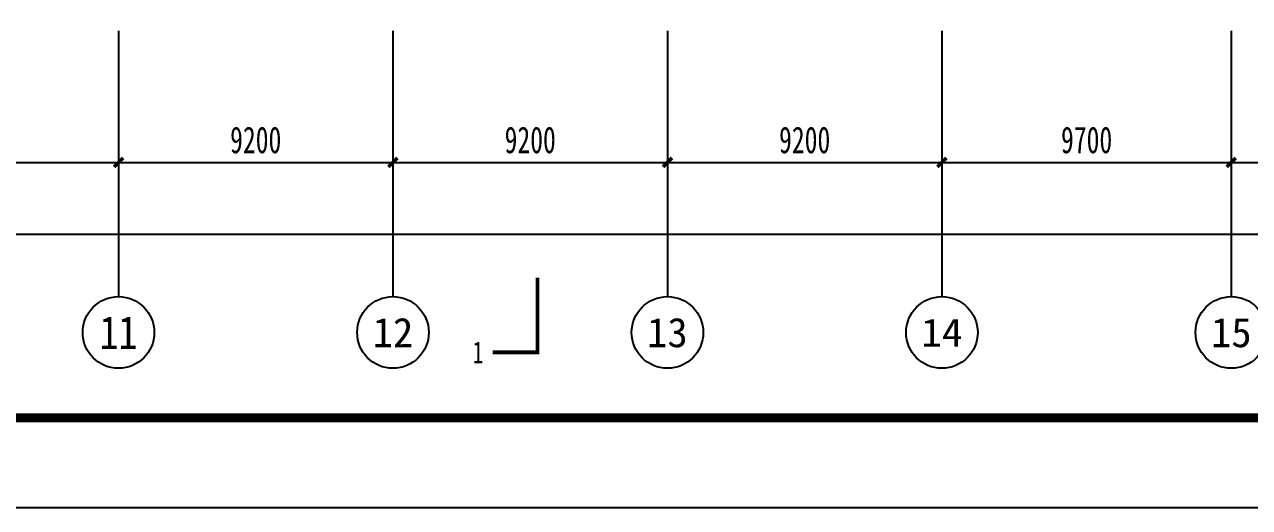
# Model space of a CAD drawing. Header units: millimetres. Extents: x -633009578 to 5705885, y -633235091 to 2571734.
# Drawn here: x 3870670 to 3911730, y 2039260 to 2055444 of the extents above; entities that cross this region are included whole.
import ezdxf
from ezdxf.enums import TextEntityAlignment as Align

# ---------------------------------------------------------------- set-up
doc = ezdxf.new("R2010")
doc.units = ezdxf.units.MM
doc.header["$LTSCALE"] = 1000
doc.header["$MEASUREMENT"] = 0
doc.layers.get('0').update_dxf_attribs({"color": 9})
for name, color, linetype in [('3T_WOOD', 21, 'Continuous'), ('AXIS_TEXT', 7, 'Continuous'), ('C-AXIS(轴号)', 3, 'Continuous'), ('DIM_SYMB', 3, 'Continuous'), ('PUB_TEXT', 7, 'Continuous'), ('设备-箱柜', 3, 'Continuous'), ('院图签、封面151013$0$PUB_TITLE', 153, 'Continuous'), ('院图签、封面151013$0$图签文字', 4, 'Continuous')]:
    doc.layers.add(name, color=color, linetype=linetype)
doc.styles.add('_TCH_AXIS', font='simhei.ttf', dxfattribs={"bigfont": 'GBCBIG'})
doc.styles.add('_TCH_DIM_T3', font='simhei.ttf', dxfattribs={"width": 0.707, "bigfont": 'GBCBIG'})
doc.styles.add('_TCH_LABEL', font='simhei.ttf', dxfattribs={"bigfont": 'GBCBIG'})
doc.styles.add('COMPLEX', font='simhei.ttf')
doc.styles.add('院图签、封面151013$0$-宋体', font='simhei.ttf', dxfattribs={"width": 0.8})
doc.dimstyles.new('_TCH_ARCH&&300', dxfattribs={"dimtxt": 892.5, "dimasz": 300, "dimexe": 750, "dimexo": 900, "dimgap": 300, "dimtad": 1, "dimdec": 0, "dimzin": 0, "dimdsep": 46, "dimtxsty": '_TCH_DIM_T3', "dimblk": 'ARCHTICK', "dimcen": 0.09, "dimclrt": 7, "dimazin": 2, "dimtfac": 1, "dimtdec": 0, "dimtix": 1, "dimtmove": 2, "dimatfit": 3, "dimfxl": 1, "dimtolj": 1, "dimtzin": 0, "dimarcsym": 0})

# ---------------------------------------------------------------- blocks, each defined once
blk = doc.blocks.new('_ArchTick')
at = {"color": 0, "linetype": 'ByBlock', "const_width": 0.4}
blk.add_lwpolyline([(-0.5, -0.5), (0.5, 0.5)], dxfattribs=at)
blk = doc.blocks.new('*D558')
at = {"layer": 'C-AXIS(轴号)', "color": 0, "lineweight": -2, "transparency": 16777216}
for p, q in [((1121701, 1376357), (1121701, 1369697)), ((1255981, 1376357), (1255981, 1369697)), ((1121701, 1370447), (1255981, 1370447))]:
    blk.add_line(p, q, dxfattribs=at)
at = {"layer": 'Defpoints', "color": 0, "transparency": 16777216}
for p in [(1121701, 1377257), (1255981, 1377257), (1255981, 1370447)]:
    blk.add_point(p, dxfattribs=at)
at = {"layer": 'C-AXIS(轴号)', "color": 0, "linetype": 'ByBlock', "lineweight": -2, "transparency": 16777216, "xscale": 300, "yscale": 300, "zscale": 300, "rotation": 180}
blk.add_blockref('_ArchTick', (1121701, 1370447), dxfattribs=at)
at = {"layer": 'C-AXIS(轴号)', "color": 0, "linetype": 'ByBlock', "lineweight": -2, "transparency": 16777216, "xscale": 300, "yscale": 300, "zscale": 300}
blk.add_blockref('_ArchTick', (1255981, 1370447), dxfattribs=at)
at = {"layer": 'C-AXIS(轴号)', "color": 7, "transparency": 16777216, "insert": (1188841, 1371194), "char_height": 892.5, "attachment_point": 5, "style": '_TCH_DIM_T3'}
blk.add_mtext('\\A1;134280', dxfattribs=at)
blk = doc.blocks.new('*D599')
at = {"layer": 'C-AXIS(轴号)', "color": 0, "lineweight": -2, "transparency": 16777216}
for p, q in [((1199041, 1376357), (1199041, 1372097)), ((1208741, 1376357), (1208741, 1372097)), ((1199041, 1372847), (1208741, 1372847))]:
    blk.add_line(p, q, dxfattribs=at)
at = {"layer": 'Defpoints', "color": 0, "transparency": 16777216}
for p in [(1199041, 1377257), (1208741, 1377257), (1208741, 1372847)]:
    blk.add_point(p, dxfattribs=at)
at = {"layer": 'C-AXIS(轴号)', "color": 0, "linetype": 'ByBlock', "lineweight": -2, "transparency": 16777216, "xscale": 300, "yscale": 300, "zscale": 300, "rotation": 180}
blk.add_blockref('_ArchTick', (1199041, 1372847), dxfattribs=at)
at = {"layer": 'C-AXIS(轴号)', "color": 0, "linetype": 'ByBlock', "lineweight": -2, "transparency": 16777216, "xscale": 300, "yscale": 300, "zscale": 300}
blk.add_blockref('_ArchTick', (1208741, 1372847), dxfattribs=at)
at = {"layer": 'C-AXIS(轴号)', "color": 7, "transparency": 16777216, "insert": (1203891, 1373594), "char_height": 892.5, "attachment_point": 5, "style": '_TCH_DIM_T3'}
blk.add_mtext('\\A1;9700', dxfattribs=at)
blk = doc.blocks.new('*D600')
at = {"layer": 'C-AXIS(轴号)', "color": 0, "lineweight": -2, "transparency": 16777216}
for p, q in [((1208741, 1376357), (1208741, 1372097)), ((1217941, 1376357), (1217941, 1372097)), ((1208741, 1372847), (1217941, 1372847))]:
    blk.add_line(p, q, dxfattribs=at)
at = {"layer": 'Defpoints', "color": 0, "transparency": 16777216}
for p in [(1208741, 1377257), (1217941, 1377257), (1217941, 1372847)]:
    blk.add_point(p, dxfattribs=at)
at = {"layer": 'C-AXIS(轴号)', "color": 0, "linetype": 'ByBlock', "lineweight": -2, "transparency": 16777216, "xscale": 300, "yscale": 300, "zscale": 300, "rotation": 180}
blk.add_blockref('_ArchTick', (1208741, 1372847), dxfattribs=at)
at = {"layer": 'C-AXIS(轴号)', "color": 0, "linetype": 'ByBlock', "lineweight": -2, "transparency": 16777216, "xscale": 300, "yscale": 300, "zscale": 300}
blk.add_blockref('_ArchTick', (1217941, 1372847), dxfattribs=at)
at = {"layer": 'C-AXIS(轴号)', "color": 7, "transparency": 16777216, "insert": (1213341, 1373594), "char_height": 892.5, "attachment_point": 5, "style": '_TCH_DIM_T3'}
blk.add_mtext('\\A1;9200', dxfattribs=at)
blk = doc.blocks.new('*D601')
at = {"layer": 'C-AXIS(轴号)', "color": 0, "lineweight": -2, "transparency": 16777216}
for p, q in [((1217941, 1376357), (1217941, 1372097)), ((1227141, 1376357), (1227141, 1372097)), ((1217941, 1372847), (1227141, 1372847))]:
    blk.add_line(p, q, dxfattribs=at)
at = {"layer": 'Defpoints', "color": 0, "transparency": 16777216}
for p in [(1217941, 1377257), (1227141, 1377257), (1227141, 1372847)]:
    blk.add_point(p, dxfattribs=at)
at = {"layer": 'C-AXIS(轴号)', "color": 0, "linetype": 'ByBlock', "lineweight": -2, "transparency": 16777216, "xscale": 300, "yscale": 300, "zscale": 300, "rotation": 180}
blk.add_blockref('_ArchTick', (1217941, 1372847), dxfattribs=at)
at = {"layer": 'C-AXIS(轴号)', "color": 0, "linetype": 'ByBlock', "lineweight": -2, "transparency": 16777216, "xscale": 300, "yscale": 300, "zscale": 300}
blk.add_blockref('_ArchTick', (1227141, 1372847), dxfattribs=at)
at = {"layer": 'C-AXIS(轴号)', "color": 7, "transparency": 16777216, "insert": (1222541, 1373594), "char_height": 892.5, "attachment_point": 5, "style": '_TCH_DIM_T3'}
blk.add_mtext('\\A1;9200', dxfattribs=at)
blk = doc.blocks.new('*D602')
at = {"layer": 'C-AXIS(轴号)', "color": 0, "lineweight": -2, "transparency": 16777216}
for p, q in [((1227141, 1376357), (1227141, 1372097)), ((1236341, 1376357), (1236341, 1372097)), ((1227141, 1372847), (1236341, 1372847))]:
    blk.add_line(p, q, dxfattribs=at)
at = {"layer": 'Defpoints', "color": 0, "transparency": 16777216}
for p in [(1227141, 1377257), (1236341, 1377257), (1236341, 1372847)]:
    blk.add_point(p, dxfattribs=at)
at = {"layer": 'C-AXIS(轴号)', "color": 0, "linetype": 'ByBlock', "lineweight": -2, "transparency": 16777216, "xscale": 300, "yscale": 300, "zscale": 300, "rotation": 180}
blk.add_blockref('_ArchTick', (1227141, 1372847), dxfattribs=at)
at = {"layer": 'C-AXIS(轴号)', "color": 0, "linetype": 'ByBlock', "lineweight": -2, "transparency": 16777216, "xscale": 300, "yscale": 300, "zscale": 300}
blk.add_blockref('_ArchTick', (1236341, 1372847), dxfattribs=at)
at = {"layer": 'C-AXIS(轴号)', "color": 7, "transparency": 16777216, "insert": (1231741, 1373594), "char_height": 892.5, "attachment_point": 5, "style": '_TCH_DIM_T3'}
blk.add_mtext('\\A1;9200', dxfattribs=at)
blk = doc.blocks.new('*D603')
at = {"layer": 'C-AXIS(轴号)', "color": 0, "lineweight": -2, "transparency": 16777216}
for p, q in [((1236341, 1376357), (1236341, 1372097)), ((1246041, 1376357), (1246041, 1372097)), ((1236341, 1372847), (1246041, 1372847))]:
    blk.add_line(p, q, dxfattribs=at)
at = {"layer": 'Defpoints', "color": 0, "transparency": 16777216}
for p in [(1236341, 1377257), (1246041, 1377257), (1246041, 1372847)]:
    blk.add_point(p, dxfattribs=at)
at = {"layer": 'C-AXIS(轴号)', "color": 0, "linetype": 'ByBlock', "lineweight": -2, "transparency": 16777216, "xscale": 300, "yscale": 300, "zscale": 300, "rotation": 180}
blk.add_blockref('_ArchTick', (1236341, 1372847), dxfattribs=at)
at = {"layer": 'C-AXIS(轴号)', "color": 0, "linetype": 'ByBlock', "lineweight": -2, "transparency": 16777216, "xscale": 300, "yscale": 300, "zscale": 300}
blk.add_blockref('_ArchTick', (1246041, 1372847), dxfattribs=at)
at = {"layer": 'C-AXIS(轴号)', "color": 7, "transparency": 16777216, "insert": (1241191, 1373594), "char_height": 892.5, "attachment_point": 5, "style": '_TCH_DIM_T3'}
blk.add_mtext('\\A1;9700', dxfattribs=at)
blk = doc.blocks.new('*D604')
at = {"layer": 'C-AXIS(轴号)', "color": 0, "lineweight": -2, "transparency": 16777216}
for p, q in [((1246041, 1376357), (1246041, 1372097)), ((1255741, 1376357), (1255741, 1372097)), ((1246041, 1372847), (1255741, 1372847))]:
    blk.add_line(p, q, dxfattribs=at)
at = {"layer": 'Defpoints', "color": 0, "transparency": 16777216}
for p in [(1246041, 1377257), (1255741, 1377257), (1255741, 1372847)]:
    blk.add_point(p, dxfattribs=at)
at = {"layer": 'C-AXIS(轴号)', "color": 0, "linetype": 'ByBlock', "lineweight": -2, "transparency": 16777216, "xscale": 300, "yscale": 300, "zscale": 300, "rotation": 180}
blk.add_blockref('_ArchTick', (1246041, 1372847), dxfattribs=at)
at = {"layer": 'C-AXIS(轴号)', "color": 0, "linetype": 'ByBlock', "lineweight": -2, "transparency": 16777216, "xscale": 300, "yscale": 300, "zscale": 300}
blk.add_blockref('_ArchTick', (1255741, 1372847), dxfattribs=at)
at = {"layer": 'C-AXIS(轴号)', "color": 7, "transparency": 16777216, "insert": (1250891, 1373594), "char_height": 892.5, "attachment_point": 5, "style": '_TCH_DIM_T3'}
blk.add_mtext('\\A1;9700', dxfattribs=at)
blk = doc.blocks.new('_AXISO')
blk.add_circle((0, 0), 0.5)
at = {"layer": 'AXIS_TEXT', "style": 'COMPLEX', "width": 1.041667}
blk.add_attdef('A', text='', height=0.56, dxfattribs=at).set_placement((-0.25, -0.28), (0.25, -0.28), align=Align.FIT)
blk = doc.blocks.new('建筑图框_A1')
at = {"layer": '院图签、封面151013$0$PUB_TITLE'}
blk.add_lwpolyline([(0, 0), (84100, 0), (84100, 59400), (0, 59400)], close=True, dxfattribs=at)
at = {"layer": '院图签、封面151013$0$PUB_TITLE', "const_width": 100}
blk.add_lwpolyline([(2500, 1000), (83100, 1000), (83100, 58400), (2500, 58400)], close=True, dxfattribs=at)
at = {"layer": '院图签、封面151013$0$图签文字', "color": 6, "style": '院图签、封面151013$0$-宋体'}
for tag, height, width, p in [('工程主持人', 400, 0.8, (79991, 29506)), ('审定', 400, 0.8, (79991, 28706)), ('审核', 400, 0.8, (79991, 27906)), ('专业负责人', 400, 0.8, (79991, 27106)), ('校对', 400, 0.8, (79991, 26306)), ('设计', 400, 0.8, (79991, 25506)), ('方案设计人', 400, 0.8, (79991, 24707)), ('工程编号', 300, 0.7, (81000, 8700)), ('版次', 300, 0.7, (78738, 3006)), ('日期', 300, 0.7, (82038, 3000)), ('图号', 200, 0.7, (82538, 2400)), ('比例', 300, 0.7, (78738, 2200)), ('图号_X施', 300, 0.7, (81538, 2200)), ('图号_总数', 200, 0.7, (82538, 2000))]:
    blk.add_attdef(tag, text='', height=height, dxfattribs=dict(at, width=width)).set_placement(p, align=Align.MIDDLE_CENTER)
at = {"layer": '院图签、封面151013$0$图签文字', "color": 6, "style": '院图签、封面151013$0$-宋体', "width": 0.7}
for tag, p in [('建设单位_001', (80936, 7446)), ('工程名称_001', (80934, 6045)), ('图名_001', (79743, 4060))]:
    blk.add_attdef(tag, p, '', height=300, dxfattribs=at)
blk = doc.blocks.new('9-29-1')
at = {"layer": 'C-AXIS(轴号)'}
for p, q in [((1208740.6, 1377257.1), (1208740.6, 1368347.3)), ((1217940.6, 1377257.1), (1217940.6, 1368347.3)), ((1227140.6, 1377257.1), (1227140.6, 1368347.3)), ((1236340.6, 1377257.1), (1236340.6, 1368347.3)), ((1246040.6, 1377257.1), (1246040.6, 1368347.3))]:
    blk.add_line(p, q, dxfattribs=at)
at = {"layer": 'DIM_SYMB', "const_width": 125}
blk.add_lwpolyline([(1221285.1, 1366482.8), (1222785.1, 1366482.8), (1222785.1, 1368982.8)], dxfattribs=at)
at = {"layer": 'C-AXIS(轴号)'}
ref = blk.add_blockref('_AXISO', (1208740.6, 1367147.3), dxfattribs=dict(at, xscale=2400, yscale=2400, zscale=2400))
ref.add_attrib('A', '11', dxfattribs={"layer": 'AXIS_TEXT', "height": 1106.29, "style": '_TCH_AXIS'}).set_placement((1208108.4, 1366594.1), (1209372.8, 1366594.1), align=Align.FIT)
ref = blk.add_blockref('_AXISO', (1217940.6, 1367147.3), dxfattribs=dict(at, xscale=2400, yscale=2400, zscale=2400))
ref.add_attrib('A', '12', dxfattribs={"layer": 'AXIS_TEXT', "height": 985.34, "style": '_TCH_AXIS'}).set_placement((1217260.2, 1366654.6), (1218620.9, 1366654.6), align=Align.FIT)
ref = blk.add_blockref('_AXISO', (1227140.6, 1367147.3), dxfattribs=dict(at, xscale=2400, yscale=2400, zscale=2400))
ref.add_attrib('A', '13', dxfattribs={"layer": 'AXIS_TEXT', "height": 985.34, "style": '_TCH_AXIS'}).set_placement((1226460.2, 1366654.6), (1227820.9, 1366654.6), align=Align.FIT)
ref = blk.add_blockref('_AXISO', (1236340.6, 1367147.3), dxfattribs=dict(at, xscale=2400, yscale=2400, zscale=2400))
ref.add_attrib('A', '14', dxfattribs={"layer": 'AXIS_TEXT', "height": 942.22, "style": '_TCH_AXIS'}).set_placement((1235645.1, 1366676.2), (1237036, 1366676.2), align=Align.FIT)
ref = blk.add_blockref('_AXISO', (1246040.6, 1367147.3), dxfattribs=dict(at, xscale=2400, yscale=2400, zscale=2400))
ref.add_attrib('A', '15', dxfattribs={"layer": 'AXIS_TEXT', "height": 985.34, "style": '_TCH_AXIS'}).set_placement((1245360.2, 1366654.6), (1246720.9, 1366654.6), align=Align.FIT)
at = {"layer": 'PUB_TEXT', "style": '_TCH_LABEL', "width": 0.705882}
blk.add_text('1', height=743.8, dxfattribs=at).set_placement((1220616.4, 1366110.9))
at = {"layer": 'C-AXIS(轴号)'}
for p1, p2, distance, picture, middle in [((1121700.6, 1377257.1), (1255980.6, 1377257.1), -6809.8, '*D558', (1188840.6, 1371193.5)), ((1199040.6, 1377257.1), (1208740.6, 1377257.1), -4409.8, '*D599', (1203890.6, 1373593.5)), ((1208740.6, 1377257.1), (1217940.6, 1377257.1), -4409.8, '*D600', (1213340.6, 1373593.5)), ((1217940.6, 1377257.1), (1227140.6, 1377257.1), -4409.8, '*D601', (1222540.6, 1373593.5)), ((1227140.6, 1377257.1), (1236340.6, 1377257.1), -4409.8, '*D602', (1231740.6, 1373593.5)), ((1236340.6, 1377257.1), (1246040.6, 1377257.1), -4409.8, '*D603', (1241190.6, 1373593.5)), ((1246040.6, 1377257.1), (1255740.6, 1377257.1), -4409.8, '*D604', (1250890.6, 1373593.5))]:
    dim = blk.add_aligned_dim(p1=p1, p2=p2, distance=distance, dimstyle='_TCH_ARCH&&300', dxfattribs=at)
    dim.commit()
    dim.dimension.update_dxf_attribs({"geometry": picture, "text_midpoint": middle})

msp = doc.modelspace()

# ---------------------------------------------------------------- block references
at = {"layer": '3T_WOOD'}
msp.add_blockref('9-29-1', (2665079.4, 677977.5), dxfattribs=at)
at = {"layer": '设备-箱柜', "xscale": 3, "yscale": 3}
msp.add_blockref('建筑图框_A1', (3734255.4, 2039260.2, 0), dxfattribs=at)

doc.saveas('drawing.dxf')
